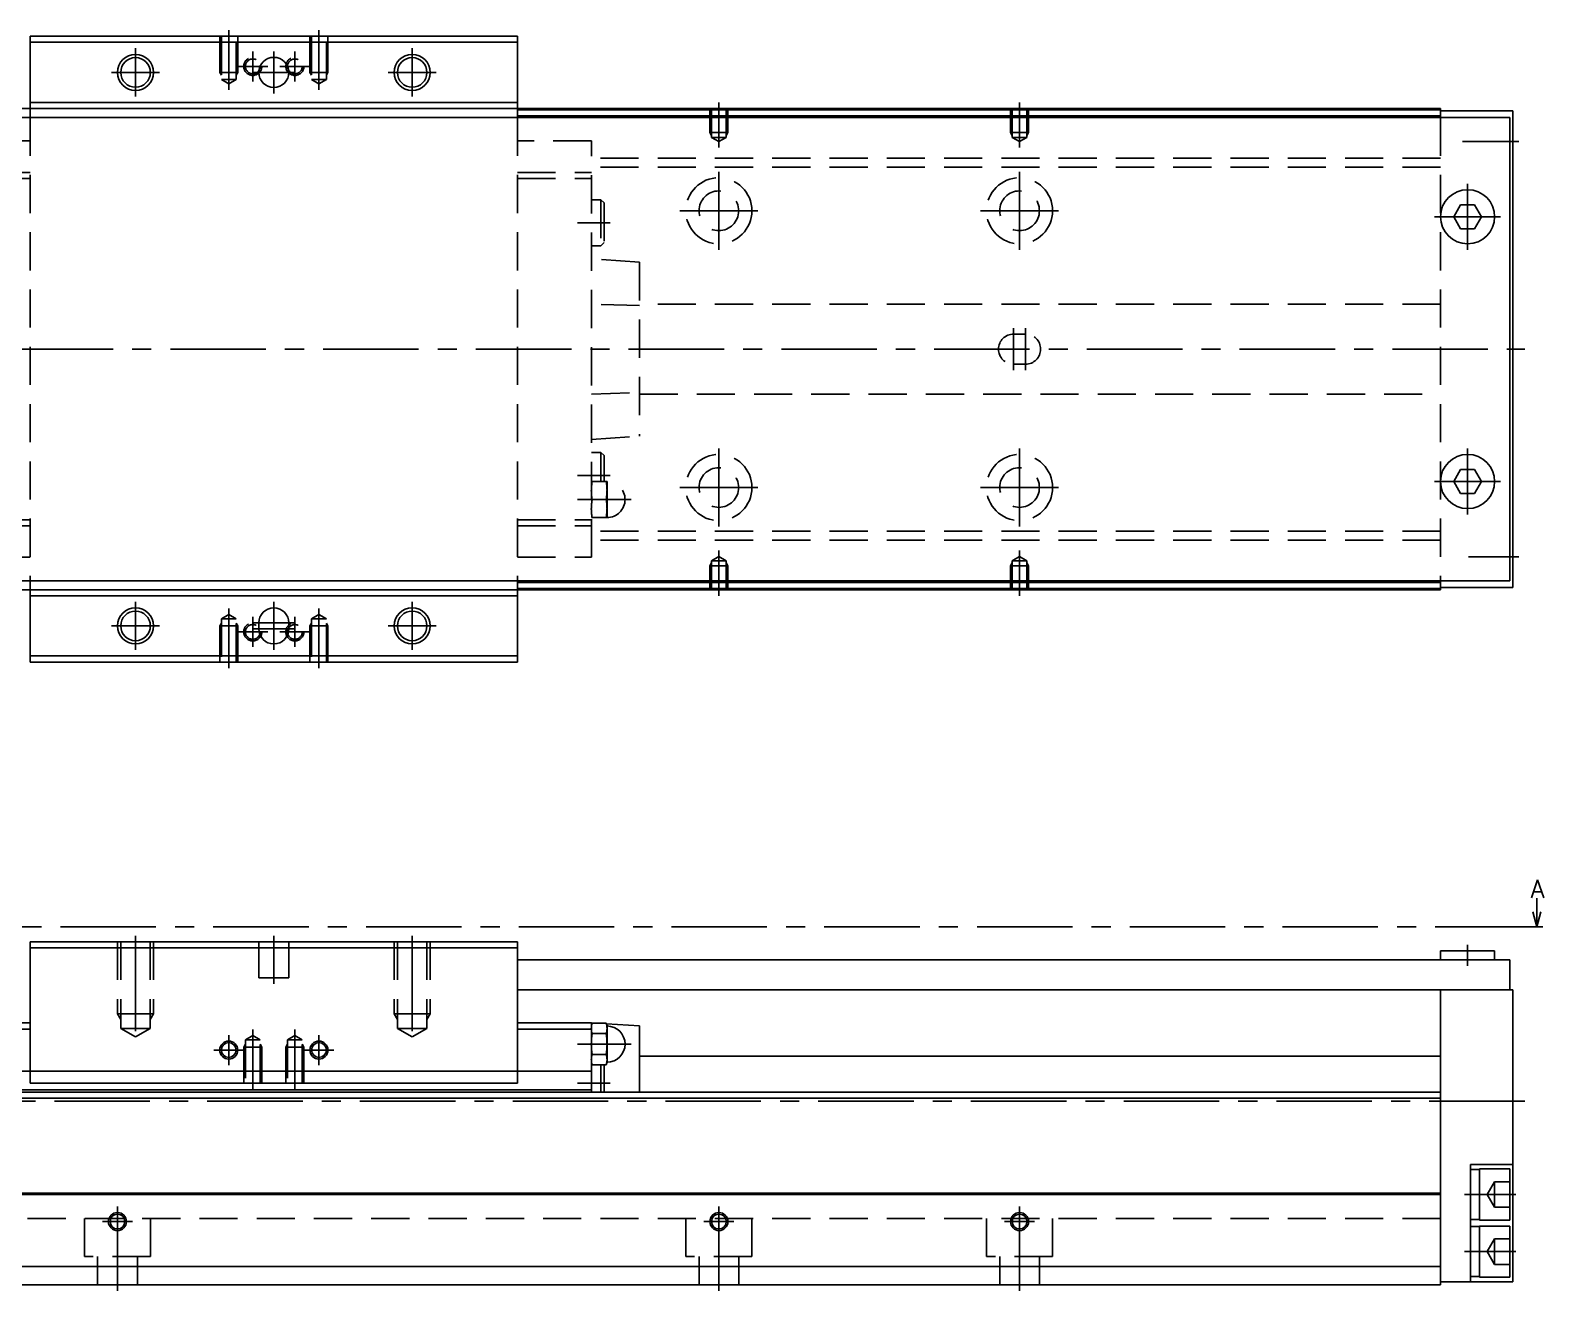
# Model space of a CAD drawing. Extents: x -2 to 986, y -8 to 353.
# Drawn here: x 734.2 to 985.8, y 9 to 218.5 of the extents above; entities that cross this region are included whole.
import ezdxf

# ---------------------------------------------------------------- set-up
doc = ezdxf.new("R2010")
doc.units = 0
doc.header["$LTSCALE"] = 0.5
doc.linetypes.add('CENTER', pattern=[50.8, 31.75, -6.35, 6.35, -6.35])
doc.linetypes.add('DASHED', pattern=[19.05, 12.7, -6.35])
for name, color, linetype in [('MSM_CENTER', 1, 'CENTER'), ('MSM_CONTINUOUS', 7, 'CONTINUOUS'), ('MSM_DASHED', 4, 'DASHED'), ('MSM_NARROW', 5, 'CONTINUOUS'), ('MSM_PART_NUMBER', 7, 'CONTINUOUS')]:
    doc.layers.add(name, color=color, linetype=linetype)
doc.styles.get("Standard").update_dxf_attribs({"font": 'txt.shx', "height": 3, "bigfont": 'bigfont.shx'})

msp = doc.modelspace()

# ---------------------------------------------------------------- linework, layer by layer
at = {"layer": 'MSM_CENTER'}
for p, q in [((767.17, 218.5), (767.17, 208.59)), ((782.17, 218.5), (782.17, 208.59)), ((751.67, 215.5), (751.67, 207.5)), ((771.17, 215), (771.17, 210)), ((774.67, 215), (774.67, 208)), ((778.17, 215), (778.17, 210)), ((797.67, 215.5), (797.67, 207.5)), ((755.67, 211.5), (747.67, 211.5)), ((747.67, 211.5), (755.67, 211.5)), ((773.67, 212.5), (768.67, 212.5)), ((768.67, 212.5), (773.67, 212.5)), ((778.17, 211.5), (771.17, 211.5)), ((771.17, 211.5), (778.17, 211.5)), ((780.67, 212.5), (775.67, 212.5)), ((775.67, 212.5), (780.67, 212.5)), ((801.67, 211.5), (793.67, 211.5)), ((793.67, 211.5), (801.67, 211.5)), ((848.67, 198.99), (848.67, 206.5)), ((898.67, 198.99), (898.67, 206.5)), ((972.34, 200), (981.67, 200)), ((848.67, 182), (848.67, 195)), ((898.67, 182), (898.67, 195)), ((973.17, 182), (973.17, 193)), ((829.27, 186.5), (825.17, 186.5)), ((826.47, 186.5), (830.57, 186.5)), ((842.17, 188.5), (855.17, 188.5)), ((892.17, 188.5), (905.17, 188.5)), ((967.67, 187.5), (978.67, 187.5)), ((897.67, 162), (897.67, 169)), ((899.67, 162), (899.67, 169)), ((325.67, 165.5), (982.67, 165.5)), ((848.67, 136), (848.67, 149)), ((898.67, 136), (898.67, 149)), ((973.17, 138), (973.17, 149)), ((829.27, 144.5), (825.17, 144.5)), ((826.47, 144.5), (830.57, 144.5)), ((967.67, 143.5), (978.67, 143.5)), ((842.17, 142.5), (855.17, 142.5)), ((892.17, 142.5), (905.17, 142.5)), ((832.77, 140.5), (825.17, 140.5)), ((826.47, 140.5), (834.07, 140.5)), ((848.67, 124.5), (848.67, 132.01)), ((898.67, 124.5), (898.67, 132.01)), ((973.34, 131), (981.67, 131)), ((751.67, 123.5), (751.67, 115.5)), ((774.67, 123.5), (774.67, 115.5)), ((797.67, 123.5), (797.67, 115.5)), ((767.17, 122.41), (767.17, 112.5)), ((771.17, 121), (771.17, 116)), ((778.17, 121), (778.17, 116)), ((782.17, 122.41), (782.17, 112.5)), ((755.67, 119.5), (747.67, 119.5)), ((747.67, 119.5), (755.67, 119.5)), ((773.67, 118.5), (768.67, 118.5)), ((768.67, 118.5), (773.67, 118.5)), ((778.17, 120), (771.17, 120)), ((771.17, 120), (778.17, 120)), ((778.17, 119), (771.17, 119)), ((771.17, 119), (778.17, 119)), ((780.67, 118.5), (775.67, 118.5)), ((775.67, 118.5), (780.67, 118.5)), ((801.67, 119.5), (793.67, 119.5)), ((793.67, 119.5), (801.67, 119.5)), ((983.67, 69.5), (320.67, 69.5)), ((751.67, 68), (751.67, 50.18)), ((774.67, 68), (774.67, 60)), ((797.67, 68), (797.67, 50.18)), ((973.17, 66.5), (973.17, 63)), ((767.17, 46.5), (767.17, 51.5)), ((771.17, 52.41), (771.17, 42.5)), ((778.17, 52.41), (778.17, 42.5)), ((782.17, 46.5), (782.17, 51.5)), ((764.67, 49), (769.67, 49)), ((779.67, 49), (784.67, 49)), ((834.07, 50), (825.17, 50)), ((830.57, 43.5), (825.17, 43.5)), ((982.67, 40.5), (325.67, 40.5)), ((748.67, 23), (748.67, 9)), ((848.67, 23), (848.67, 9)), ((898.67, 23), (898.67, 9)), ((972.67, 25), (981.17, 25)), ((746.17, 20.5), (751.17, 20.5)), ((846.17, 20.5), (851.17, 20.5)), ((896.17, 20.5), (901.17, 20.5)), ((972.67, 15.5), (981.17, 15.5))]:
    msp.add_line(p, q, dxfattribs=at)
at = {"layer": 'MSM_CONTINUOUS'}
for p, q in [((734.17, 204), (734.17, 217.5)), ((734.17, 217.5), (815.17, 217.5)), ((734.17, 216.5), (815.17, 216.5)), ((815.17, 204), (815.17, 217.5)), ((734.17, 206.5), (815.17, 206.5)), ((980.17, 204), (365.17, 204)), ((968.67, 205.5), (378.67, 205.5)), ((734.17, 205.5), (815.17, 205.5)), ((968.67, 205.3), (815.17, 205.3)), ((968.67, 204.3), (815.17, 204.3)), ((968.67, 205.5), (968.67, 204)), ((980.67, 205.1), (968.67, 205.1)), ((980.17, 204), (980.17, 127)), ((980.67, 205.1), (980.67, 125.9)), ((972.01, 189.5), (970.86, 187.5)), ((974.32, 189.5), (972.01, 189.5)), ((975.48, 187.5), (974.32, 189.5)), ((970.86, 187.5), (972.01, 185.5)), ((974.32, 185.5), (975.48, 187.5)), ((972.01, 185.5), (974.32, 185.5)), ((972.01, 145.5), (970.86, 143.5)), ((970.86, 143.5), (972.01, 141.5)), ((974.32, 145.5), (972.01, 145.5)), ((975.48, 143.5), (974.32, 145.5)), ((974.32, 141.5), (975.48, 143.5)), ((972.01, 141.5), (974.32, 141.5)), ((980.17, 127), (365.17, 127)), ((734.17, 113.5), (734.17, 127)), ((815.17, 113.5), (815.17, 127)), ((968.67, 126.7), (815.17, 126.7)), ((968.67, 127), (968.67, 125.5)), ((980.67, 125.9), (968.67, 125.9)), ((968.67, 125.5), (378.67, 125.5)), ((734.17, 125.5), (815.17, 125.5)), ((734.17, 124.5), (815.17, 124.5)), ((968.67, 125.7), (815.17, 125.7)), ((772.17, 120), (772.17, 119)), ((777.17, 119), (777.17, 120)), ((734.17, 114.5), (815.17, 114.5)), ((734.17, 113.5), (815.17, 113.5)), ((984.67, 69.5), (984.67, 74.23)), ((984.67, 69.5), (984, 72)), ((985.34, 72), (984.67, 69.5)), ((983.67, 69.5), (985.67, 69.5)), ((734.17, 67), (815.17, 67)), ((734.17, 43.5), (734.17, 67)), ((734.17, 66), (815.17, 66)), ((815.17, 43.5), (815.17, 67)), ((968.67, 65.5), (968.67, 64)), ((968.67, 65.5), (977.67, 65.5)), ((977.67, 64), (977.67, 65.5)), ((980.17, 64), (815.17, 64)), ((980.17, 64), (980.17, 59)), ((980.67, 59), (815.17, 59)), ((968.67, 59), (968.67, 10)), ((980.67, 59), (980.67, 10.5)), ((721.87, 53.5), (734.17, 53.5)), ((815.17, 53.5), (827.47, 53.5)), ((827.47, 53.5), (828.04, 53.46)), ((827.47, 53.5), (827.47, 42)), ((827.59, 53.46), (827.47, 53)), ((827.59, 53.46), (829.94, 53.46)), ((830.07, 53), (829.94, 53.46)), ((829.97, 53.34), (835.47, 53)), ((830.07, 47), (830.07, 53)), ((835.47, 53), (835.47, 42)), ((721.87, 52.5), (734.17, 52.5)), ((815.17, 52.5), (827.47, 52.5)), ((827.47, 52.41), (827.47, 52.6)), ((827.59, 51.73), (829.94, 51.73)), ((827.59, 48.27), (829.94, 48.27)), ((968.67, 48), (835.47, 48)), ((721.87, 45.5), (827.47, 45.5)), ((827.47, 47), (827.59, 46.54)), ((827.59, 46.54), (829.94, 46.54)), ((829.07, 46.54), (829.07, 42)), ((829.57, 46.54), (829.57, 42)), ((829.94, 46.54), (830.07, 47)), ((734.17, 43.5), (815.17, 43.5)), ((968.67, 42), (378.67, 42)), ((968.67, 41), (378.67, 41)), ((721.87, 42.4), (827.47, 42.4)), ((973.67, 30), (973.67, 10.5)), ((980.67, 30), (973.67, 30)), ((975.17, 29.15), (973.67, 29.15)), ((980.17, 29.25), (975.17, 29.25)), ((975.17, 29.25), (975.17, 20.75)), ((980.17, 29.25), (980.17, 20.75)), ((968.67, 25.2), (378.67, 25.2)), ((968.67, 25), (378.67, 25)), ((973.67, 20.85), (975.17, 20.85)), ((975.17, 20.75), (980.17, 20.75)), ((975.17, 19.65), (973.67, 19.65)), ((980.17, 19.75), (975.17, 19.75)), ((975.17, 19.75), (975.17, 11.25)), ((980.17, 19.75), (980.17, 11.25)), ((968.67, 13), (378.67, 13)), ((968.67, 10.5), (980.67, 10.5)), ((973.67, 11.35), (975.17, 11.35)), ((975.17, 11.25), (980.17, 11.25)), ((968.67, 10), (378.67, 10))]:
    msp.add_line(p, q, dxfattribs=at)
for centre, radius in [((751.67, 211.5), 2.46), ((774.67, 211.5), 2.5), ((797.67, 211.5), 2.46), ((973.17, 187.5), 4.5), ((973.17, 143.5), 4.5), ((751.67, 119.5), 2.46), ((797.67, 119.5), 2.46), ((767.17, 49), 1.23), ((782.17, 49), 1.23), ((748.67, 20.5), 1.23), ((848.67, 20.5), 1.23), ((898.67, 20.5), 1.23)]:
    msp.add_circle(centre, radius, dxfattribs=at)
for centre, radius, start, end in [((774.67, 120), 2.5, 0, 180), ((774.67, 119), 2.5, 180, 0), ((830.77, 52.57), 3.31, 164.2277, 179.4294), ((826.76, 52.56), 3.31, 0.5738, 15.7691), ((830.07, 50), 3, 270, 90), ((830.77, 52.63), 3.31, 180.5738, 195.7691), ((840.35, 49.95), 12.89, 172.0306, 179.7562), ((826.76, 52.63), 3.31, 344.2277, 359.4294), ((817.17, 49.94), 12.89, 0.2452, 7.968), ((840.92, 50.1), 13.46, 180.407, 187.8062), ((830.77, 47.37), 3.31, 164.2277, 179.4294), ((816.61, 50.1), 13.46, 352.1938, 359.593), ((826.76, 47.37), 3.31, 0.5738, 15.7691), ((830.77, 47.44), 3.31, 180.5738, 195.7691), ((826.76, 47.43), 3.31, 344.2277, 359.4294)]:
    msp.add_arc(centre, radius, start, end, dxfattribs=at)
at = {"layer": 'MSM_DASHED'}
for p, q in [((765.67, 217.5), (765.67, 211.5)), ((765.94, 217.5), (765.94, 210.3)), ((768.4, 210.3), (768.4, 217.5)), ((768.67, 217.5), (768.67, 211.5)), ((780.67, 217.5), (780.67, 211.5)), ((780.94, 217.5), (780.94, 210.3)), ((783.4, 210.3), (783.4, 217.5)), ((783.67, 217.5), (783.67, 211.5)), ((768.67, 211.5), (765.67, 211.5)), ((765.94, 211.03), (765.67, 211.5)), ((768.4, 211.03), (768.67, 211.5)), ((783.67, 211.5), (780.67, 211.5)), ((780.94, 211.03), (780.67, 211.5)), ((783.4, 211.03), (783.67, 211.5)), ((765.94, 210.3), (768.4, 210.3)), ((765.94, 210.3), (767.17, 209.59)), ((767.17, 209.59), (768.4, 210.3)), ((780.94, 210.3), (783.4, 210.3)), ((780.94, 210.3), (782.17, 209.59)), ((782.17, 209.59), (783.4, 210.3)), ((815.17, 205.5), (734.17, 205.5)), ((734.17, 204), (734.17, 127)), ((815.17, 204), (815.17, 127)), ((847.17, 205.5), (847.17, 201.5)), ((847.44, 205.5), (847.44, 200.7)), ((849.9, 200.7), (849.9, 205.5)), ((850.17, 205.5), (850.17, 201.5)), ((897.17, 205.5), (897.17, 201.5)), ((897.44, 205.5), (897.44, 200.7)), ((899.9, 200.7), (899.9, 205.5)), ((900.17, 205.5), (900.17, 201.5)), ((968.67, 204), (968.67, 127)), ((847.17, 201.5), (850.17, 201.5)), ((847.44, 201.03), (847.17, 201.5)), ((849.9, 201.03), (850.17, 201.5)), ((897.17, 201.5), (900.17, 201.5)), ((897.44, 201.03), (897.17, 201.5)), ((899.9, 201.03), (900.17, 201.5)), ((734.17, 200.1), (721.87, 200.1)), ((827.47, 200.1), (815.17, 200.1)), ((827.47, 130.9), (827.47, 200.1)), ((847.44, 200.7), (849.9, 200.7)), ((847.44, 200.7), (848.67, 199.99)), ((848.67, 199.99), (849.9, 200.7)), ((897.44, 200.7), (899.9, 200.7)), ((897.44, 200.7), (898.67, 199.99)), ((898.67, 199.99), (899.9, 200.7)), ((968.67, 197.25), (827.47, 197.25)), ((721.87, 194.85), (734.17, 194.85)), ((721.87, 193.85), (734.17, 193.85)), ((815.17, 194.85), (827.47, 194.85)), ((815.17, 193.85), (827.47, 193.85)), ((968.67, 195.75), (827.47, 195.75)), ((829.07, 190.3), (827.47, 190.3)), ((829.57, 189.8), (829.07, 190.3)), ((829.07, 190.3), (829.07, 182.7)), ((829.57, 189.8), (829.57, 183.2)), ((827.47, 182.7), (829.07, 182.7)), ((829.07, 182.7), (829.57, 183.2)), ((835.47, 179.94), (827.47, 180.5)), ((835.47, 179.94), (835.47, 151.06)), ((835.47, 172.73), (827.47, 172.98)), ((968.67, 173), (835.47, 173)), ((899.67, 168), (897.67, 168)), ((897.67, 163), (899.67, 163)), ((827.47, 158.02), (835.47, 158.27)), ((835.47, 158), (968.67, 158)), ((827.47, 150.5), (835.47, 151.06)), ((829.07, 148.3), (827.47, 148.3)), ((829.07, 148.3), (829.07, 143.5)), ((829.57, 147.8), (829.07, 148.3)), ((829.57, 147.8), (829.57, 143.5)), ((830.07, 143.5), (827.47, 143.5)), ((830.07, 137.5), (830.07, 143.5)), ((827.59, 140.5), (829.94, 140.5)), ((721.87, 137.15), (734.17, 137.15)), ((721.87, 136.15), (734.17, 136.15)), ((815.17, 137.15), (827.47, 137.15)), ((815.17, 136.15), (827.47, 136.15)), ((827.47, 137.5), (830.07, 137.5)), ((968.67, 135.25), (827.47, 135.25)), ((968.67, 133.75), (827.47, 133.75)), ((721.87, 130.9), (734.17, 130.9)), ((815.17, 130.9), (827.47, 130.9)), ((848.67, 131.01), (847.44, 130.3)), ((849.9, 130.3), (848.67, 131.01)), ((898.67, 131.01), (897.44, 130.3)), ((899.9, 130.3), (898.67, 131.01)), ((847.44, 129.97), (847.17, 129.5)), ((847.17, 129.5), (850.17, 129.5)), ((847.17, 125.5), (847.17, 129.5)), ((847.44, 130.3), (849.9, 130.3)), ((847.44, 130.3), (847.44, 125.5)), ((849.9, 125.5), (849.9, 130.3)), ((849.9, 129.97), (850.17, 129.5)), ((850.17, 125.5), (850.17, 129.5)), ((897.44, 129.97), (897.17, 129.5)), ((897.17, 129.5), (900.17, 129.5)), ((897.17, 125.5), (897.17, 129.5)), ((897.44, 130.3), (899.9, 130.3)), ((897.44, 130.3), (897.44, 125.5)), ((899.9, 125.5), (899.9, 130.3)), ((899.9, 129.97), (900.17, 129.5)), ((900.17, 125.5), (900.17, 129.5)), ((815.17, 125.5), (734.17, 125.5)), ((767.17, 121.41), (765.94, 120.7)), ((768.4, 120.7), (767.17, 121.41)), ((782.17, 121.41), (780.94, 120.7)), ((783.4, 120.7), (782.17, 121.41)), ((765.94, 119.97), (765.67, 119.5)), ((765.67, 113.5), (765.67, 119.5)), ((768.67, 119.5), (765.67, 119.5)), ((765.94, 120.7), (765.94, 113.5)), ((768.4, 120.7), (765.94, 120.7)), ((768.4, 113.5), (768.4, 120.7)), ((768.4, 119.97), (768.67, 119.5)), ((768.67, 113.5), (768.67, 119.5)), ((780.94, 119.97), (780.67, 119.5)), ((780.67, 113.5), (780.67, 119.5)), ((783.67, 119.5), (780.67, 119.5)), ((780.94, 120.7), (780.94, 113.5)), ((783.4, 120.7), (780.94, 120.7)), ((783.4, 113.5), (783.4, 120.7)), ((783.4, 119.97), (783.67, 119.5)), ((783.67, 113.5), (783.67, 119.5)), ((748.67, 67), (748.67, 55)), ((749.21, 67), (749.21, 52.6)), ((754.12, 67), (754.12, 52.6)), ((754.67, 67), (754.67, 55)), ((772.17, 67), (772.17, 61)), ((777.17, 61), (777.17, 67)), ((794.67, 67), (794.67, 55)), ((795.21, 67), (795.21, 52.6)), ((800.12, 67), (800.12, 52.6)), ((800.67, 67), (800.67, 55)), ((777.17, 61), (772.17, 61)), ((748.67, 55), (754.67, 55)), ((748.67, 55), (749.21, 54.06)), ((754.67, 55), (754.12, 54.06)), ((794.67, 55), (800.67, 55)), ((794.67, 55), (795.21, 54.06)), ((800.67, 55), (800.12, 54.06)), ((749.21, 52.6), (754.12, 52.6)), ((749.21, 52.6), (751.67, 51.18)), ((754.12, 52.6), (751.67, 51.18)), ((771.17, 51.41), (769.94, 50.7)), ((769.94, 50.7), (769.94, 43.5)), ((769.94, 50.7), (772.4, 50.7)), ((772.4, 50.7), (771.17, 51.41)), ((772.4, 43.5), (772.4, 50.7)), ((778.17, 51.41), (776.94, 50.7)), ((776.94, 50.7), (776.94, 43.5)), ((776.94, 50.7), (779.4, 50.7)), ((779.4, 50.7), (778.17, 51.41)), ((779.4, 43.5), (779.4, 50.7)), ((795.21, 52.6), (800.12, 52.6)), ((795.21, 52.6), (797.67, 51.18)), ((800.12, 52.6), (797.67, 51.18)), ((769.94, 49.97), (769.67, 49.5)), ((772.67, 49.5), (769.67, 49.5)), ((769.67, 43.5), (769.67, 49.5)), ((772.4, 49.97), (772.67, 49.5)), ((772.67, 43.5), (772.67, 49.5)), ((776.94, 49.97), (776.67, 49.5)), ((779.67, 49.5), (776.67, 49.5)), ((776.67, 43.5), (776.67, 49.5)), ((779.4, 49.97), (779.67, 49.5)), ((779.67, 43.5), (779.67, 49.5)), ((977.67, 27.12), (976.44, 25)), ((977.67, 22.88), (977.67, 27.12)), ((980.17, 27.12), (977.67, 27.12)), ((977.67, 22.88), (976.44, 25)), ((977.67, 25), (980.17, 25)), ((980.17, 22.88), (977.67, 22.88)), ((968.67, 21), (378.67, 21)), ((743.17, 21), (743.17, 14.7)), ((754.17, 14.7), (754.17, 21)), ((843.17, 21), (843.17, 14.7)), ((854.17, 14.7), (854.17, 21)), ((893.17, 21), (893.17, 14.7)), ((904.17, 14.7), (904.17, 21)), ((977.67, 17.62), (976.44, 15.5)), ((977.67, 13.38), (977.67, 17.62)), ((980.17, 17.62), (977.67, 17.62)), ((977.67, 13.38), (976.44, 15.5)), ((977.67, 15.5), (980.17, 15.5)), ((754.17, 14.7), (743.17, 14.7)), ((745.37, 14.7), (745.37, 10)), ((751.97, 10), (751.97, 14.7)), ((854.17, 14.7), (843.17, 14.7)), ((845.37, 14.7), (845.37, 10)), ((851.97, 10), (851.97, 14.7)), ((904.17, 14.7), (893.17, 14.7)), ((895.37, 14.7), (895.37, 10)), ((901.97, 10), (901.97, 14.7)), ((980.17, 13.38), (977.67, 13.38))]:
    msp.add_line(p, q, dxfattribs=at)
for centre, radius in [((771.17, 212.5), 1.5), ((778.17, 212.5), 1.5), ((771.17, 212.5), 1.23), ((778.17, 212.5), 1.23), ((848.67, 188.5), 5.5), ((898.67, 188.5), 5.5), ((848.67, 188.5), 3.3), ((898.67, 188.5), 3.3), ((848.67, 142.5), 5.5), ((898.67, 142.5), 5.5), ((848.67, 142.5), 3.3), ((898.67, 142.5), 3.3), ((771.17, 118.5), 1.5), ((771.17, 118.5), 1.23), ((778.17, 118.5), 1.5), ((778.17, 118.5), 1.23)]:
    msp.add_circle(centre, radius, dxfattribs=at)
for centre, radius, start, end in [((897.67, 165.5), 2.5, 90, 270), ((899.67, 165.5), 2.5, 270, 90), ((837.16, 141.95), 9.69, 170.8086, 179.713), ((820.37, 141.95), 9.7, 0.2886, 9.1898), ((830.07, 140.5), 3, 270, 90), ((837.16, 142.05), 9.7, 180.2886, 189.1898), ((820.37, 142.05), 9.69, 350.8086, 359.713), ((837.16, 138.95), 9.69, 170.8086, 179.713), ((837.16, 139.05), 9.7, 180.2886, 189.1898), ((820.37, 138.95), 9.7, 0.2886, 9.1898), ((820.37, 139.05), 9.69, 350.8086, 359.713)]:
    msp.add_arc(centre, radius, start, end, dxfattribs=at)
at = {"layer": 'MSM_NARROW'}
for centre, radius in [((751.67, 211.5), 3), ((797.67, 211.5), 3), ((751.67, 119.5), 3), ((797.67, 119.5), 3), ((767.17, 49), 1.5), ((782.17, 49), 1.5), ((748.67, 20.5), 1.5), ((848.67, 20.5), 1.5), ((898.67, 20.5), 1.5)]:
    msp.add_circle(centre, radius, dxfattribs=at)

# ---------------------------------------------------------------- texts
at = {"layer": 'MSM_PART_NUMBER'}
msp.add_text('A', height=3, dxfattribs=at).set_placement((983.65, 74.29))

doc.saveas('drawing.dxf')
